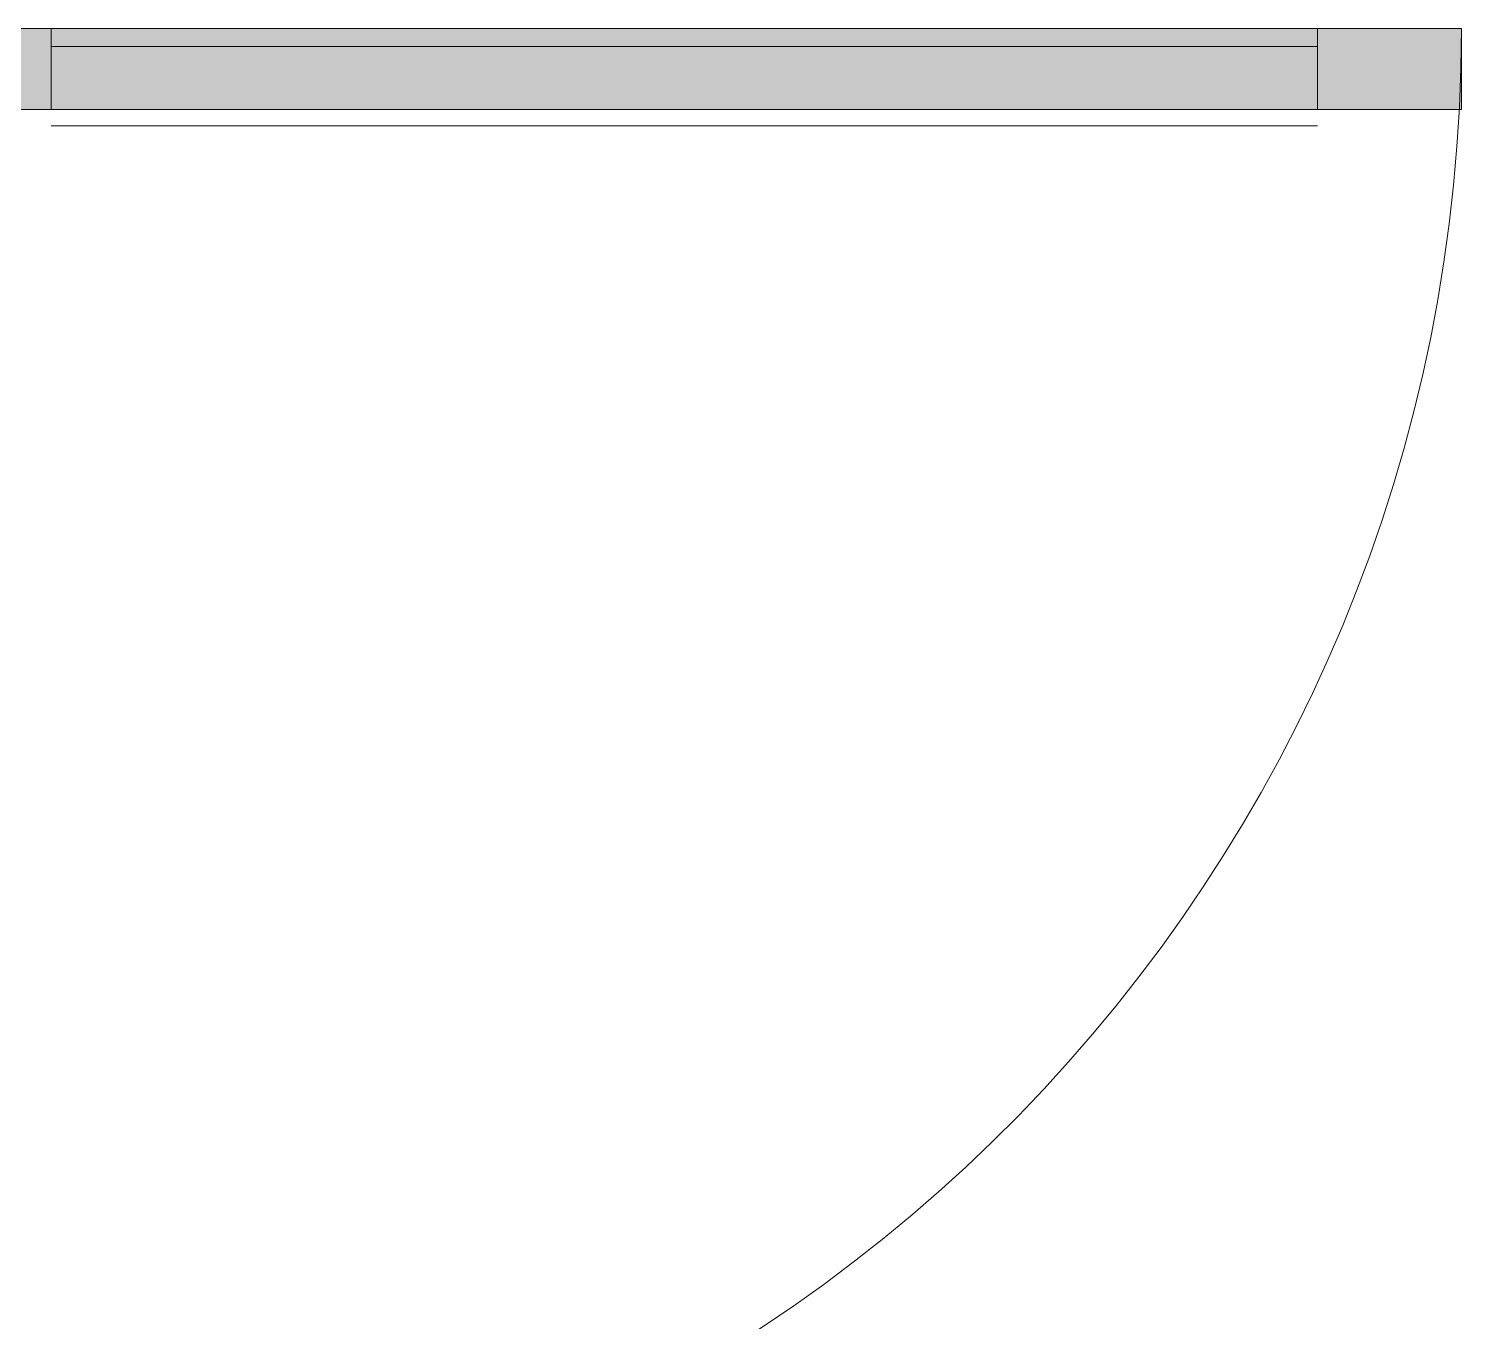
# Model space of a CAD drawing. Header units: millimetres. Extents: x -7229 to 196340, y -8553 to 29000.
# Drawn here: x 125309 to 126105, y 12254 to 12972 of the extents above; entities that cross this region are included whole.
import ezdxf

# ---------------------------------------------------------------- set-up
doc = ezdxf.new("R2010")
doc.units = ezdxf.units.MM
for name, color, linetype, lineweight, true_color in [('A-DETL-GENF-2', 7, 'Continuous', 5, 0xaaaaaa), ('A-DETL-GENF-3', 7, 'Continuous', 5, 0xe2e2e2), ('A-DOOR-1', 7, 'Continuous', 5, 0xb7b7b7), ('A-DOOR-4', 7, 'Continuous', 5, 0xaaaaaa)]:
    doc.layers.add(name, color=color, linetype=linetype, lineweight=lineweight, true_color=true_color)

# ---------------------------------------------------------------- blocks, each defined once
blk = doc.blocks.new('Дверь_Витражная_СКБ_2Ст - ВН-6-31912847-1_2_3_птичка зашивка')
at = {"layer": 'A-DETL-GENF-3'}
blk.add_hatch(color=256, dxfattribs=at).paths.add_polyline_path([(562, -361.54), (562, -884), (607, -884), (607, -39), (562, -39)])
at = {"layer": 'A-DETL-GENF-2'}
for p, q in [((562, -884), (562, -39)), ((562, -39), (562, -884)), ((607, -884), (607, -39)), ((607, -884), (607, -39)), ((553, -804), (553, -100)), ((607, -100), (562, -100)), ((597, -804), (597, -100)), ((607, -804), (562, -804)), ((607, -884), (562, -884)), ((562, -884), (607, -884))]:
    blk.add_line(p, q, dxfattribs=at)
at = {"layer": 'A-DOOR-4'}
blk.add_line((607, -884), (607, -39), dxfattribs=at)
blk.add_arc((607, -20), 864, 181.28094, 270, dxfattribs=at)

msp = doc.modelspace()

# ---------------------------------------------------------------- block references
at = {"layer": 'A-DOOR-1', "rotation": 89.99999999999957}
msp.add_blockref('Дверь_Витражная_СКБ_2Ст - ВН-6-31912847-1_2_3_птичка зашивка', (125221, 12365), dxfattribs=at)

doc.saveas('drawing.dxf')
